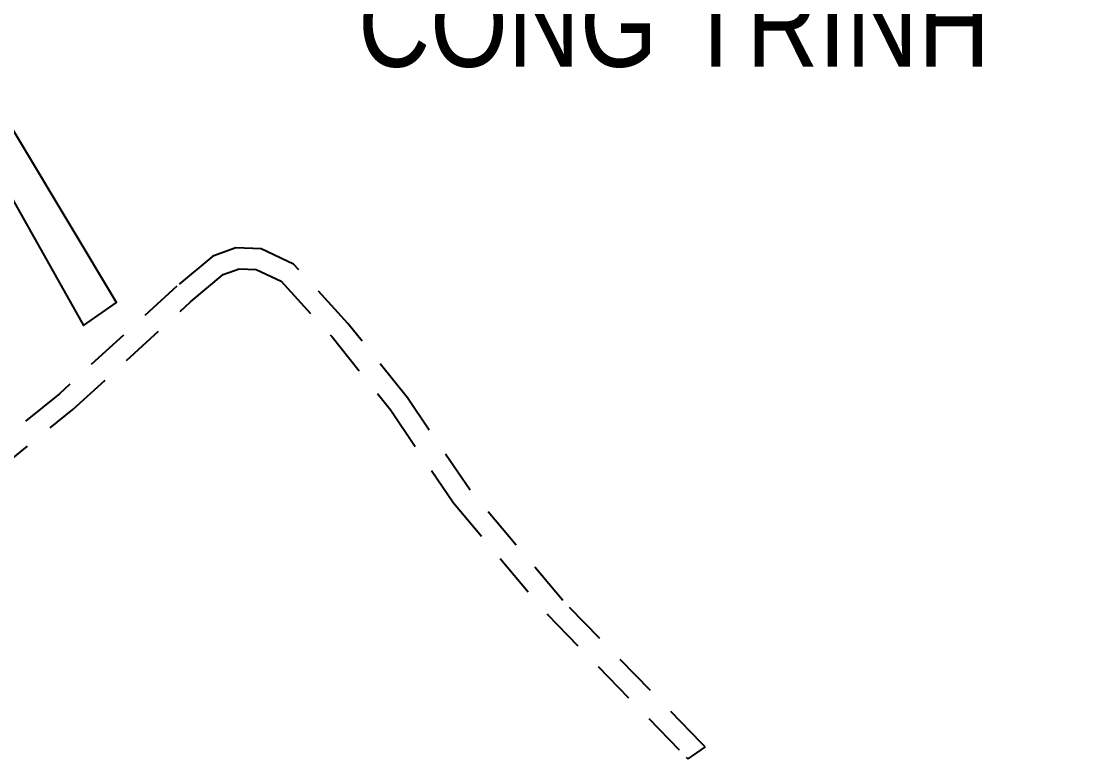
# Model space of a CAD drawing. Header units: millimetres. Extents: x 100 to 288, y -65 to 177.
# Drawn here: x 182.277 to 185.941, y 159.723 to 162.262 of the extents above; entities that cross this region are included whole.
import ezdxf

# ---------------------------------------------------------------- set-up
doc = ezdxf.new("R2010")
doc.units = ezdxf.units.MM
doc.header["$LTSCALE"] = 0.3
doc.header["$MEASUREMENT"] = 0
doc.linetypes.add('DASHDOTX2', pattern=[2, 1, -0.5, 0, -0.5])
doc.linetypes.add('HIDDEN', pattern=[0.375, 0.25, -0.125])
doc.layers.add('HATCH1', color=8, linetype='CONTINUOUS')
doc.layers.add('LAYER1', color=1, linetype='CONTINUOUS')
doc.linetypes.add('TAL_N_T', pattern='A,0.5,[130,ltypeshp.shx,S=0.25,R=0,X=0,Y=0.25],1,[130,ltypeshp.shx,S=0.5,R=0,X=0,Y=0.5],0.5', length=2)

msp = doc.modelspace()

# ---------------------------------------------------------------- linework, layer by layer
at = {"layer": 'HATCH1', "linetype": 'TAL_N_T', "ltscale": 0.7}
msp.add_lwpolyline([(182.11044, 162.1147), (182.017, 162.05607), (182.49061, 161.21433), (182.60419, 161.29338), (182.11044, 162.1147)], dxfattribs=at)
at = {"layer": 'HATCH1', "linetype": 'HIDDEN', "ltscale": 2}
for points in [[(184.63063, 159.76415), (184.61693, 159.77833), (184.14106, 160.26744), (183.8214, 160.64737), (183.60592, 160.96496), (183.40044, 161.2216), (183.21398, 161.42535), (183.10194, 161.4783), (183.01511, 161.48151), (182.93541, 161.45285), (182.81231, 161.34973), (182.4076, 160.97943), (181.74985, 160.44619)], [(184.63063, 159.76415), (184.61693, 159.77833), (184.14106, 160.26744), (183.8214, 160.64737), (183.60592, 160.96496), (183.40044, 161.2216), (183.21398, 161.42535), (183.10194, 161.4783), (183.01511, 161.48151), (182.93541, 161.45285), (182.81231, 161.34973), (182.4076, 160.97943), (181.74985, 160.44619)], [(181.79355, 160.38966), (182.45424, 160.92529), (182.85938, 161.29597), (182.97154, 161.38993), (183.02628, 161.40962), (183.08466, 161.40746), (183.17077, 161.36677), (183.34616, 161.17512), (183.54839, 160.92252), (183.76437, 160.60421), (184.08806, 160.21948), (184.56564, 159.72861), (184.57094, 159.72313)], [(181.79355, 160.38966), (182.45424, 160.92529), (182.85938, 161.29597), (182.97154, 161.38993), (183.02628, 161.40962), (183.08466, 161.40746), (183.17077, 161.36677), (183.34616, 161.17512), (183.54839, 160.92252), (183.76437, 160.60421), (184.08806, 160.21948), (184.56564, 159.72861), (184.57094, 159.72313)], [(184.63063, 159.76415), (184.57094, 159.72313)]]:
    msp.add_lwpolyline(points, dxfattribs=at)

# ---------------------------------------------------------------- texts
at = {"layer": 'LAYER1', "linetype": 'DASHDOTX2', "insert": (184.52396, 162.90521), "char_height": 0.3, "width": 5.1788359, "attachment_point": 2}
msp.add_mtext('{\\fVNI-Helve-Condense|b0|i0|c0|p2;VÒ TRÍ XAÂY DÖÏNG \\PCOÂNG TRÌNH}', dxfattribs=at)

doc.saveas('drawing.dxf')
